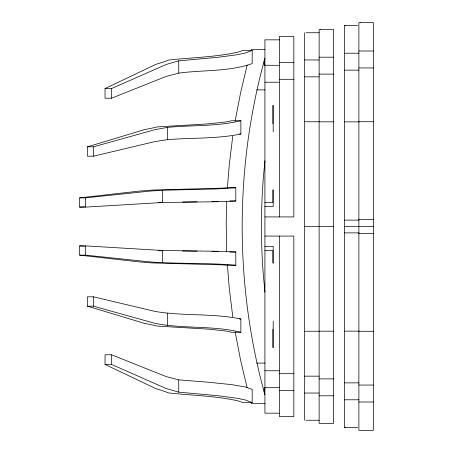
<?xml version="1.0" encoding="UTF-8"?>
<svg xmlns="http://www.w3.org/2000/svg" width="453" height="453" viewBox="0 0 453 453"><rect width="100%" height="100%" fill="white"/><g stroke="black" fill="none" stroke-linecap="round" stroke-linejoin="round"><path stroke-width="0.68" d="M226.721 201.206L226.217 222.887L226.721 251.794M227.4 188.063L229.241 165.068L232.774 136.155M264.92 160.719L263.363 177.633A622.575 622.575 0 0 0 263.187 273.125L264.92 292.281M235.158 121.042L240.594 92.786L247.151 65.192M264.92 58.148C234.609 167.706 234.609 285.294 264.92 394.852M251.075 50.736L251.443 49.422L264.92 49.422M252.191 50.345L245.526 52.973L237.372 54.7L218.159 57.276L178.737 60.844L166.245 64.451L111.551 88.562L105.034 88.562L105.034 98.222L111.551 98.222L166.245 76.381L178.737 73.12C203.023 69.836 228.822 71.863 252.191 63.607L252.191 50.345L242.78 50.345A50.855 8.245 0 0 1 238.023 52.118C215.209 57.271 191.63 57.463 168.465 60.113A203.403 32.984 0 0 1 156.172 64.213L105.034 88.562M240.866 120.736C216.942 126.58 191.789 125.045 167.406 127.384L154.915 129.666L93.499 146.806L87.486 146.806L87.486 156.183L93.499 156.183L154.915 141.596L167.406 139.654C191.817 137.655 216.789 138.992 240.866 133.997L240.866 120.736L231.449 120.736A50.232 5.198 0 0 1 226.726 121.851L209.003 123.822L157.14 126.919A201.121 20.81 0 0 1 144.847 129.513L87.486 146.806M235.798 187.74L215.741 188.975L162.344 190.243L149.852 191.104L85.458 197.87L79.66 197.87L79.66 207.123L85.458 207.123L162.344 202.514L215.741 201.749L235.798 201.002L235.798 187.74L226.387 187.74A49.875 1.954 0 0 1 221.681 188.159L152.072 190.067A199.813 7.82 0 0 1 139.767 191.041L79.66 197.87M79.66 207.123L84.558 206.789M218.533 201.37L211.947 201.545M279.376 39.83L264.92 39.83L264.92 413.17L279.376 413.17M158.154 202.327L162.887 202.264M197.089 201.817L182.536 202.015M319.133 420.242L305.99 420.259M345.741 25.459L344.427 25.453L344.427 427.541L345.741 427.541M344.427 25.459L357.57 25.459M305.99 32.741L319.133 32.758M358.884 51.002L373.34 51.002M344.427 53.216L358.884 53.216M319.133 57.191L333.584 57.191M304.676 59.955L319.133 59.955M279.376 62.361L293.833 62.361M279.376 65.306L264.201 65.26L264.201 60.849M358.884 67.944L373.34 67.944M344.427 70.141L358.884 70.141M319.133 74.111L333.584 74.111M304.676 76.834L319.133 76.834M279.376 79.303L293.833 79.303M264.92 82.236L279.376 82.236M256.749 89.898L264.92 89.898M304.676 121.755L319.133 121.755M358.884 121.732L373.34 121.732M319.133 121.817L333.584 121.817M344.427 121.868L358.884 121.868M239.518 133.997L240.866 133.997M229.75 201.002L235.798 201.002M264.92 202.395L272.876 202.395L272.876 190.011M264.92 206.562L273.199 206.562L273.199 189.739M264.92 216.925L293.833 216.925L293.833 36.45L279.376 36.45L279.376 216.925M358.884 219.45L373.34 219.45M344.427 220.124L358.884 220.124M304.676 226.5L333.584 226.5M344.427 226.5L373.34 226.5M344.427 232.876L358.884 232.876M358.884 233.55L373.34 233.55M264.92 236.075L293.833 236.075L293.833 416.55L279.376 416.55L279.376 236.075M79.66 245.877L85.458 245.877L162.344 250.486L215.741 251.251L235.798 251.998L235.798 265.26L226.387 265.26A49.875 1.954 0 0 0 221.681 264.841L152.072 262.933A199.813 7.82 0 0 0 139.767 261.959L79.66 255.13L79.66 245.877L84.558 246.211M264.92 246.438L273.199 246.438L273.199 263.261M264.92 250.605L272.876 250.605L272.876 262.989M229.75 251.998L235.798 251.998M79.66 255.13L85.458 255.13L149.852 261.896C178.442 264.065 207.231 262.621 235.798 265.26M93.499 296.817L87.486 296.817L87.486 306.194L144.847 323.487A201.121 20.81 0 0 1 157.14 326.081L209.003 329.178L226.726 331.149A50.232 5.198 0 0 1 231.455 332.264L240.866 332.264L240.866 319.003C212.633 313.068 183.284 316.273 154.915 311.404L93.499 296.817L93.499 306.194L154.915 323.334C183.182 329.048 212.791 325.311 240.866 332.264M87.486 306.194L93.499 306.194M239.518 319.003L240.866 319.003M319.133 331.183L333.584 331.183M344.427 331.132L358.884 331.132M304.676 331.245L319.133 331.245M358.884 331.268L373.34 331.268M111.551 354.778L105.034 354.778L105.034 364.439L156.172 388.787A203.403 32.984 0 0 1 168.465 392.887C191.63 395.537 215.209 395.724 238.023 400.882A50.855 8.245 0 0 1 242.78 402.655L252.191 402.655L252.191 389.393L245.543 387.015L232.055 384.676L209.252 382.298L178.737 379.88L166.245 376.619L111.551 354.778L111.551 364.439L166.245 388.549L178.737 392.156L218.159 395.724L237.372 398.3L245.526 400.027L252.191 402.655M256.749 363.102L264.92 363.102M105.034 364.439L111.551 364.439M264.92 370.764L279.376 370.764M279.376 373.697L293.833 373.697M304.676 376.166L319.133 376.166M319.133 378.889L333.584 378.889M344.427 382.859L358.884 382.859M358.884 385.056L373.34 385.056M264.92 387.694L279.376 387.694M265.532 387.74L264.201 387.74L264.201 392.151M279.376 390.639L293.833 390.639M304.676 393.045L319.133 393.045M319.133 395.809L333.584 395.809M344.427 399.784L358.884 399.784M358.884 401.998L373.34 401.998M264.92 403.578L251.443 403.578L251.075 402.264M344.427 427.541L357.57 427.541M162.887 250.736L158.154 250.673M182.536 250.985L197.089 251.183M211.947 251.455L218.533 251.63M247.151 387.808L240.594 360.214L235.158 331.958M232.774 316.845L229.241 287.932L227.4 264.937M304.676 32.758L304.676 420.242M273.199 105.323L273.199 131.925M273.199 321.075L273.199 347.678M272.876 105.345L272.876 123.788M272.876 329.212L272.876 347.655M178.737 60.844L178.737 73.12M178.737 379.88L178.737 392.156M167.406 127.384L167.406 139.654M167.406 313.346L167.406 325.616M162.344 190.243L162.344 202.514M162.344 250.486L162.344 262.757M111.551 88.562L111.551 98.222M93.499 146.806L93.499 156.183M85.458 197.87L85.458 207.123M85.458 245.877L85.458 255.13M320.447 29.558L319.133 29.598L319.133 423.402L333.584 423.402L333.584 29.598L320.447 29.558M360.197 22.65L358.884 22.673L358.884 430.327L373.34 430.327L373.34 22.673L360.197 22.65"/></g></svg>
